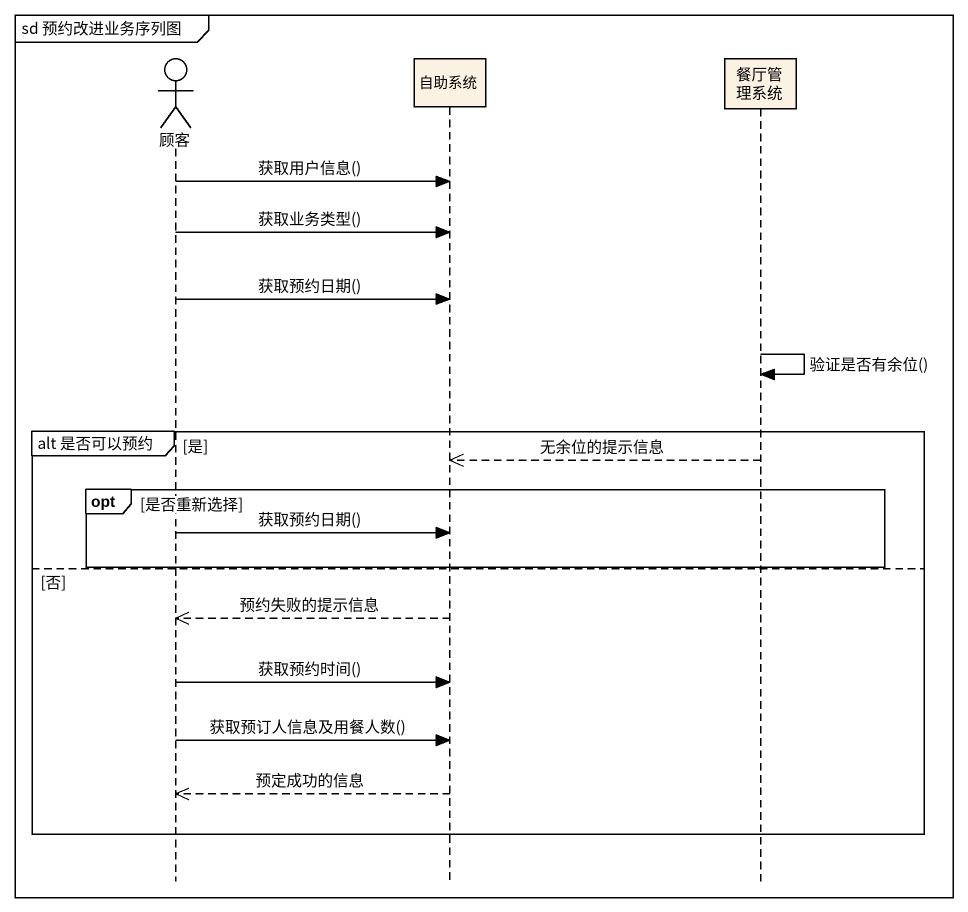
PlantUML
@startuml
mainframe sd 预约改进业务序列图
hide footbox
actor 顾客
participant 自助系统
participant 餐厅管理系统

顾客 -> 自助系统 : 获取用户信息()
顾客 -> 自助系统 : 获取业务类型()
顾客 -> 自助系统 : 获取预约日期()
餐厅管理系统 -> 餐厅管理系统 : 验证是否有余位()
group alt 是否可以预约 [是]
  餐厅管理系统 -->> 自助系统 : 无余位的提示信息
  opt 是否重新选择
    顾客 -> 自助系统 : 获取预约日期()
  end
else 否
  自助系统 -->> 顾客 : 预约失败的提示信息
  顾客 -> 自助系统 : 获取预约时间()
  顾客 -> 自助系统 : 获取预订人信息及用餐人数()
  自助系统 -->> 顾客 : 预定成功的信息
end
@enduml
